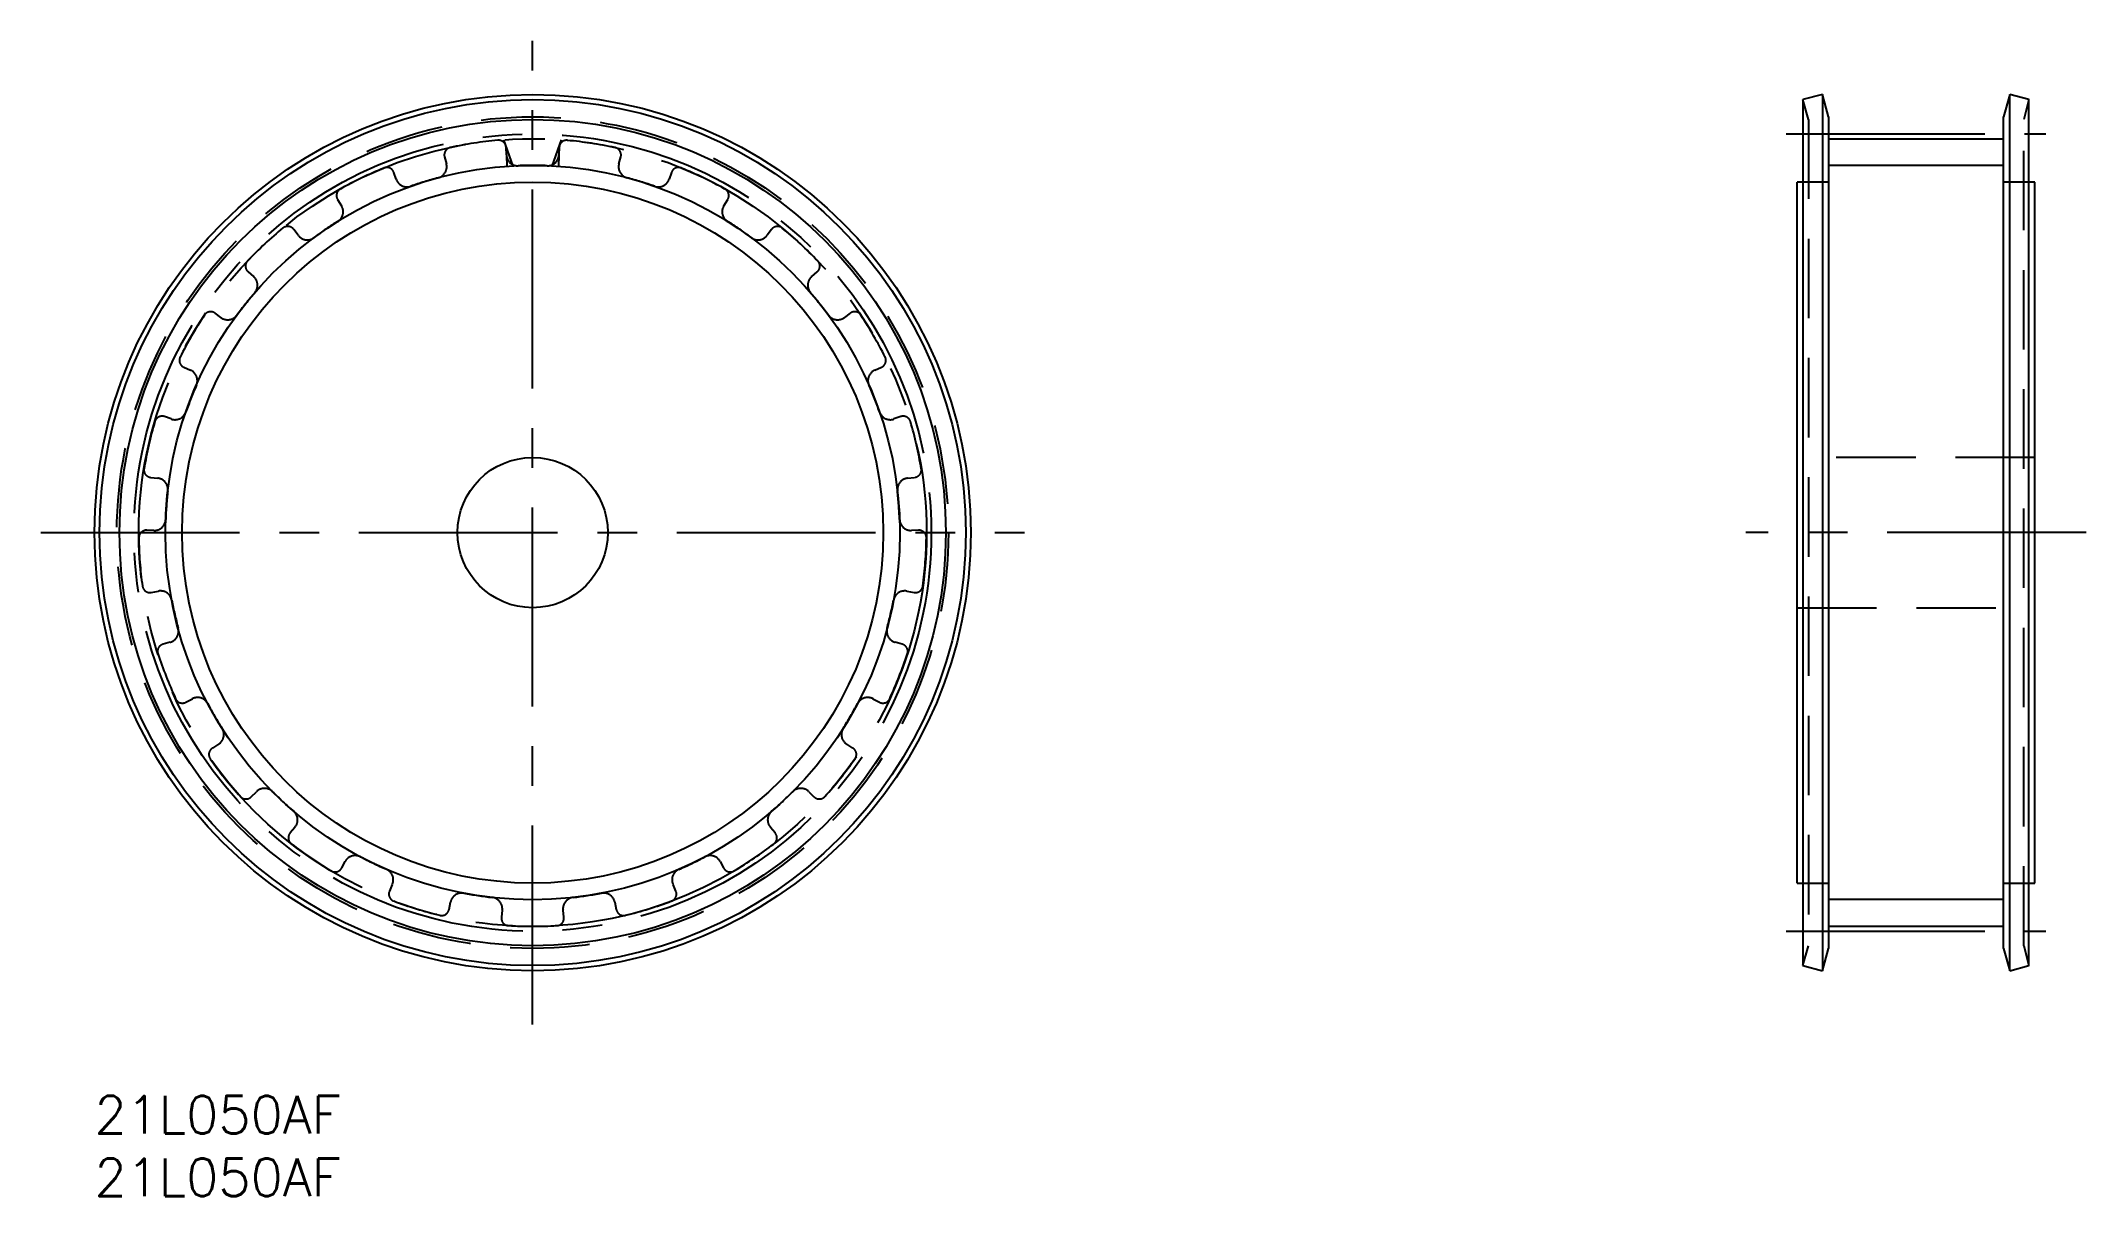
# Model space of a CAD drawing. Extents: x -4 to 159, y -8 to 84.
import ezdxf

# ---------------------------------------------------------------- set-up
doc = ezdxf.new("R2010")
doc.units = 0
doc.header["$LTSCALE"] = 0.5
for name, pattern in [('CENTER', [50.8, 31.75, -6.35, 6.35, -6.35]), ('DASHED', [19.05, 12.7, -6.35]), ('PHANTOM', [63.5, 31.75, -6.35, 6.35, -6.35, 6.35, -6.35])]:
    doc.linetypes.add(name, pattern=pattern)
for name, color, linetype in [('MSM_CENTER', 1, 'CENTER'), ('MSM_CONTINUOUS', 7, 'CONTINUOUS'), ('MSM_DASHED', 4, 'DASHED'), ('MSM_IMAGINARY', 6, 'PHANTOM'), ('MSM_NARROW', 5, 'CONTINUOUS'), ('MSM_PART_NUMBER', 7, 'CONTINUOUS')]:
    doc.layers.add(name, color=color, linetype=linetype)
doc.styles.get("Standard").update_dxf_attribs({"font": 'txt.shx', "height": 3, "bigfont": 'bigfont.shx'})

msp = doc.modelspace()

# ---------------------------------------------------------------- linework, layer by layer
at = {"layer": 'MSM_CENTER'}
for p, q in [((35, 5.72), (35, 84.28)), ((135.11, 76.84), (155.87, 76.84)), ((-4.28, 45), (74.28, 45)), ((159.07, 45), (131.9, 45)), ((135.11, 13.16), (155.87, 13.16))]:
    msp.add_line(p, q, dxfattribs=at)
msp.add_circle((35, 45), 31.84, dxfattribs=at)
at = {"layer": 'MSM_CONTINUOUS'}
for p, q in [((138.01, 80), (136.46, 79.59)), ((136.46, 79.59), (136.46, 10.41)), ((138.49, 78.21), (138.01, 80)), ((138.01, 80), (138.01, 10)), ((152.97, 80), (152.49, 78.21)), ((154.51, 79.59), (152.97, 80)), ((152.97, 10), (152.97, 80)), ((154.51, 10.41), (154.51, 79.59)), ((138.49, 78.21), (138.49, 11.79)), ((152.49, 11.79), (152.49, 78.21)), ((138.49, 76.45), (152.49, 76.45)), ((135.99, 17), (135.99, 73)), ((136.46, 73), (135.99, 73)), ((154.99, 73), (154.51, 73)), ((154.99, 17), (154.99, 73)), ((135.99, 17), (136.46, 17)), ((154.51, 17), (154.99, 17)), ((138.49, 13.55), (152.49, 13.55)), ((138.01, 10), (138.49, 11.79)), ((152.49, 11.79), (152.97, 10)), ((136.46, 10.41), (138.01, 10)), ((152.97, 10), (154.51, 10.41))]:
    msp.add_line(p, q, dxfattribs=at)
for radius in [35, 34.59, 33, 28, 6]:
    msp.add_circle((35, 45), radius, dxfattribs=at)
at = {"layer": 'MSM_DASHED'}
for p, q in [((136.89, 78), (136.46, 79.59)), ((154.51, 79.59), (154.09, 78)), ((136.89, 78), (136.89, 12)), ((154.09, 12), (154.09, 78)), ((32.91, 75.18), (32.88, 75.76)), ((37.12, 75.76), (37.09, 75.18)), ((24.1, 73.22), (23.91, 73.77)), ((27.96, 75.02), (28.11, 74.45)), ((41.89, 74.45), (42.04, 75.02)), ((46.09, 73.77), (45.9, 73.22)), ((138.49, 73), (136.46, 73)), ((154.51, 73), (152.49, 73)), ((19.42, 71.61), (19.73, 71.11)), ((50.27, 71.11), (50.58, 71.61)), ((16.27, 68.75), (15.92, 69.22)), ((54.08, 69.22), (53.73, 68.75)), ((12.27, 65.83), (12.71, 65.45)), ((57.29, 65.45), (57.73, 65.83)), ((10.1, 62.18), (9.63, 62.52)), ((60.37, 62.52), (59.9, 62.18)), ((7.14, 58.21), (7.67, 57.98)), ((62.33, 57.98), (62.86, 58.21)), ((6.14, 54.08), (5.6, 54.27)), ((64.4, 54.27), (63.86, 54.08)), ((154.99, 51), (135.99, 51)), ((4.49, 49.41), (5.06, 49.34)), ((64.94, 49.34), (65.51, 49.41)), ((4.75, 45.17), (4.17, 45.19)), ((65.83, 45.19), (65.25, 45.17)), ((4.54, 40.22), (5.11, 40.33)), ((64.89, 40.33), (65.46, 40.22)), ((135.99, 39), (154.99, 39)), ((6.05, 36.24), (5.48, 36.09)), ((64.52, 36.09), (63.95, 36.24)), ((7.3, 31.45), (7.82, 31.73)), ((62.18, 31.73), (62.7, 31.45)), ((9.91, 28.1), (9.42, 27.79)), ((60.58, 27.79), (60.09, 28.1)), ((12.53, 23.89), (12.94, 24.3)), ((57.06, 24.3), (57.47, 23.89)), ((16.01, 21.45), (15.63, 21.01)), ((54.37, 21.01), (53.99, 21.45)), ((19.75, 18.21), (20.02, 18.72)), ((49.98, 18.72), (50.25, 18.21)), ((23.79, 16.9), (23.56, 16.37)), ((46.44, 16.37), (46.21, 16.9)), ((136.46, 17), (138.49, 17)), ((152.49, 17), (154.51, 17)), ((28.32, 14.9), (28.43, 15.47)), ((32.57, 14.85), (32.51, 14.27)), ((37.49, 14.27), (37.43, 14.85)), ((41.57, 15.47), (41.68, 14.9)), ((136.46, 10.41), (136.89, 12)), ((154.09, 12), (154.51, 10.41))]:
    msp.add_line(p, q, dxfattribs=at)
msp.add_circle((35, 45), 33.21, dxfattribs=at)
for centre, radius, start, end in [((28.54, 75.17), 0.6, 102.0927, 194.9915), ((35, 45), 31.46, 95.0502, 102.0927), ((32.28, 75.74), 0.6, 2.1514, 95.0502), ((33.81, 75.21), 0.91, 182.1514, 272.2469), ((36.19, 75.21), 0.91, 267.7531, 357.8486), ((37.72, 75.74), 0.6, 84.9498, 177.8486), ((35, 45), 31.45, 77.9073, 84.9498), ((41.46, 75.17), 0.6, 345.0085, 77.9073), ((35, 45), 31.45, 112.1931, 119.2355), ((23.35, 73.57), 0.6, 19.2942, 112.1931), ((27.23, 74.22), 0.91, 284.8959, 14.9915), ((35, 45), 29.33, 87.7531, 92.2469), ((42.77, 74.22), 0.91, 165.0085, 255.1041), ((46.65, 73.57), 0.6, 67.8069, 160.7058), ((35, 45), 31.45, 60.7645, 67.8069), ((19.93, 71.92), 0.6, 119.2355, 212.1343), ((24.96, 73.52), 0.91, 199.2942, 289.3898), ((35, 45), 29.33, 104.8959, 109.3898), ((35, 45), 29.33, 70.6102, 75.1041), ((45.04, 73.52), 0.91, 250.6102, 340.7058), ((50.07, 71.92), 0.6, 327.8657, 60.7645), ((18.96, 70.63), 0.91, 302.0388, 32.1343), ((51.04, 70.63), 0.91, 147.8657, 237.9612), ((35, 45), 31.46, 129.3359, 136.3784), ((15.44, 68.86), 0.6, 36.4371, 129.3359), ((17, 69.29), 0.91, 216.4371, 306.5326), ((35, 45), 29.33, 122.0388, 126.5326), ((35, 45), 29.33, 53.4674, 57.9612), ((53, 69.29), 0.91, 233.4674, 323.5629), ((54.56, 68.86), 0.6, 50.6641, 143.5629), ((35, 45), 31.45, 43.6216, 50.6641), ((12.66, 66.29), 0.6, 136.3784, 229.2772), ((12.12, 64.76), 0.91, 319.1817, 49.2772), ((57.88, 64.76), 0.91, 130.7228, 220.8183), ((57.34, 66.29), 0.6, 310.7228, 43.6216), ((35, 45), 29.32, 139.1817, 143.6755), ((35, 45), 29.32, 36.3245, 40.8183), ((35, 45), 31.45, 146.4788, 153.5212), ((9.28, 62.04), 0.6, 53.58, 146.4788), ((10.64, 62.91), 0.91, 233.58, 323.6755), ((59.36, 62.91), 0.91, 216.3245, 306.42), ((60.72, 62.04), 0.6, 33.5212, 126.42), ((35, 45), 31.45, 26.4788, 33.5212), ((7.38, 58.76), 0.6, 153.5212, 246.42), ((62.62, 58.76), 0.6, 293.58, 26.4788), ((7.31, 57.14), 0.91, 336.3245, 66.42), ((62.69, 57.14), 0.91, 113.58, 203.6755), ((35, 45), 29.32, 156.3245, 160.8183), ((35, 45), 29.33, 19.1817, 23.6755), ((5.4, 53.7), 0.6, 70.7228, 163.6216), ((6.44, 54.93), 0.91, 250.7228, 340.8183), ((63.56, 54.93), 0.91, 199.1817, 289.2772), ((64.6, 53.7), 0.6, 16.3784, 109.2772), ((35, 45), 31.45, 163.6216, 170.6641), ((35, 45), 31.45, 9.3359, 16.3784), ((4.55, 50.01), 0.6, 170.6641, 263.5629), ((4.96, 48.44), 0.91, 353.4674, 83.5629), ((65.04, 48.44), 0.91, 96.4371, 186.5326), ((65.45, 50.01), 0.6, 276.4371, 9.3359), ((35, 45), 29.33, 173.4674, 177.9612), ((35, 45), 29.32, 2.0388, 6.5326), ((4.78, 46.08), 0.91, 267.8657, 357.9612), ((65.22, 46.08), 0.91, 182.0388, 272.1343), ((4.15, 44.59), 0.6, 87.8657, 180.7645), ((35, 45), 31.46, 180.7645, 187.8069), ((65.85, 44.59), 0.6, 359.2355, 92.1343), ((35, 45), 31.45, 352.1931, 359.2355), ((4.43, 40.81), 0.6, 187.8069, 280.7058), ((5.28, 39.43), 0.91, 10.6102, 100.7058), ((35, 45), 29.32, 190.6102, 195.1041), ((35, 45), 29.32, 344.8959, 349.3898), ((64.72, 39.43), 0.91, 79.2942, 169.3898), ((65.57, 40.81), 0.6, 259.2942, 352.1931), ((5.64, 35.51), 0.6, 105.0085, 197.9073), ((5.81, 37.12), 0.91, 285.0085, 15.1041), ((64.19, 37.12), 0.91, 164.8959, 254.9915), ((64.36, 35.51), 0.6, 342.0927, 74.9915), ((35, 45), 31.45, 197.9073, 204.9498), ((35, 45), 31.45, 335.0502, 342.0927), ((7.02, 31.98), 0.6, 204.9498, 297.8486), ((8.24, 30.92), 0.91, 27.7531, 117.8486), ((35, 45), 29.33, 207.7531, 212.2469), ((35, 45), 29.32, 327.7531, 332.2469), ((61.76, 30.92), 0.91, 62.1514, 152.2469), ((62.98, 31.98), 0.6, 242.1514, 335.0502), ((9.74, 27.28), 0.6, 122.1514, 215.0502), ((9.43, 28.87), 0.91, 302.1514, 32.2469), ((60.57, 28.87), 0.91, 147.7531, 237.8486), ((60.26, 27.28), 0.6, 324.9498, 57.8486), ((35, 45), 31.46, 215.0502, 222.0927), ((35, 45), 31.45, 317.9073, 324.9498), ((13.58, 23.66), 0.91, 44.8959, 134.9915), ((56.42, 23.66), 0.91, 45.0085, 135.1041), ((12.1, 24.32), 0.6, 222.0927, 314.9915), ((35, 45), 29.32, 224.8959, 229.3898), ((35, 45), 29.32, 310.6102, 315.1041), ((57.9, 24.32), 0.6, 225.0085, 317.9073), ((15.32, 22.05), 0.91, 319.2942, 49.3898), ((54.68, 22.05), 0.91, 130.6102, 220.7058), ((16.09, 20.62), 0.6, 139.2942, 232.1931), ((35, 45), 31.45, 232.1931, 239.2355), ((35, 45), 31.45, 300.7645, 307.8069), ((53.91, 20.62), 0.6, 307.8069, 40.7058), ((19.22, 18.49), 0.6, 239.2355, 332.1343), ((20.82, 18.29), 0.91, 62.0388, 152.1343), ((35, 45), 29.32, 242.0388, 246.5326), ((22.96, 17.27), 0.91, 336.4371, 66.5326), ((47.04, 17.27), 0.91, 113.4674, 203.5629), ((35, 45), 29.33, 293.4674, 297.9612), ((49.18, 18.29), 0.91, 27.8657, 117.9612), ((50.78, 18.49), 0.6, 207.8657, 300.7645), ((24.11, 16.13), 0.6, 156.4371, 249.3359), ((45.89, 16.13), 0.6, 290.6641, 23.5629), ((35, 45), 31.45, 249.3359, 256.3784), ((27.73, 15.01), 0.6, 256.3784, 349.2772), ((29.33, 15.3), 0.91, 79.1817, 169.2772), ((35, 45), 29.32, 259.1817, 263.6755), ((31.67, 14.95), 0.91, 353.58, 83.6755), ((38.33, 14.95), 0.91, 96.3245, 186.42), ((35, 45), 29.32, 276.3245, 280.8183), ((40.67, 15.3), 0.91, 10.7228, 100.8183), ((42.27, 15.01), 0.6, 190.7228, 283.6216), ((35, 45), 31.45, 283.6216, 290.6641), ((33.1, 14.2), 0.6, 173.58, 266.4788), ((35, 45), 31.45, 266.4788, 273.5212), ((36.9, 14.2), 0.6, 273.5212, 6.42)]:
    msp.add_arc(centre, radius, start, end, dxfattribs=at)
at = {"layer": 'MSM_IMAGINARY'}
msp.add_circle((35, 45), 31.46, dxfattribs=at)
at = {"layer": 'MSM_NARROW'}
for p, q in [((33.45, 74.28), (32.69, 76.37)), ((32.91, 75.18), (32.94, 74.25)), ((36.55, 74.28), (37.31, 76.37)), ((37.09, 75.18), (37.06, 74.25)), ((152.49, 74.32), (138.49, 74.32)), ((152.49, 15.68), (138.49, 15.68))]:
    msp.add_line(p, q, dxfattribs=at)
msp.add_circle((35, 45), 29.33, dxfattribs=at)

# ---------------------------------------------------------------- texts
at = {"layer": 'MSM_PART_NUMBER'}
for p in [(0, -3), (0, -8)]:
    msp.add_text('21L050AF', height=3, dxfattribs=at).set_placement(p)

doc.saveas('drawing.dxf')
